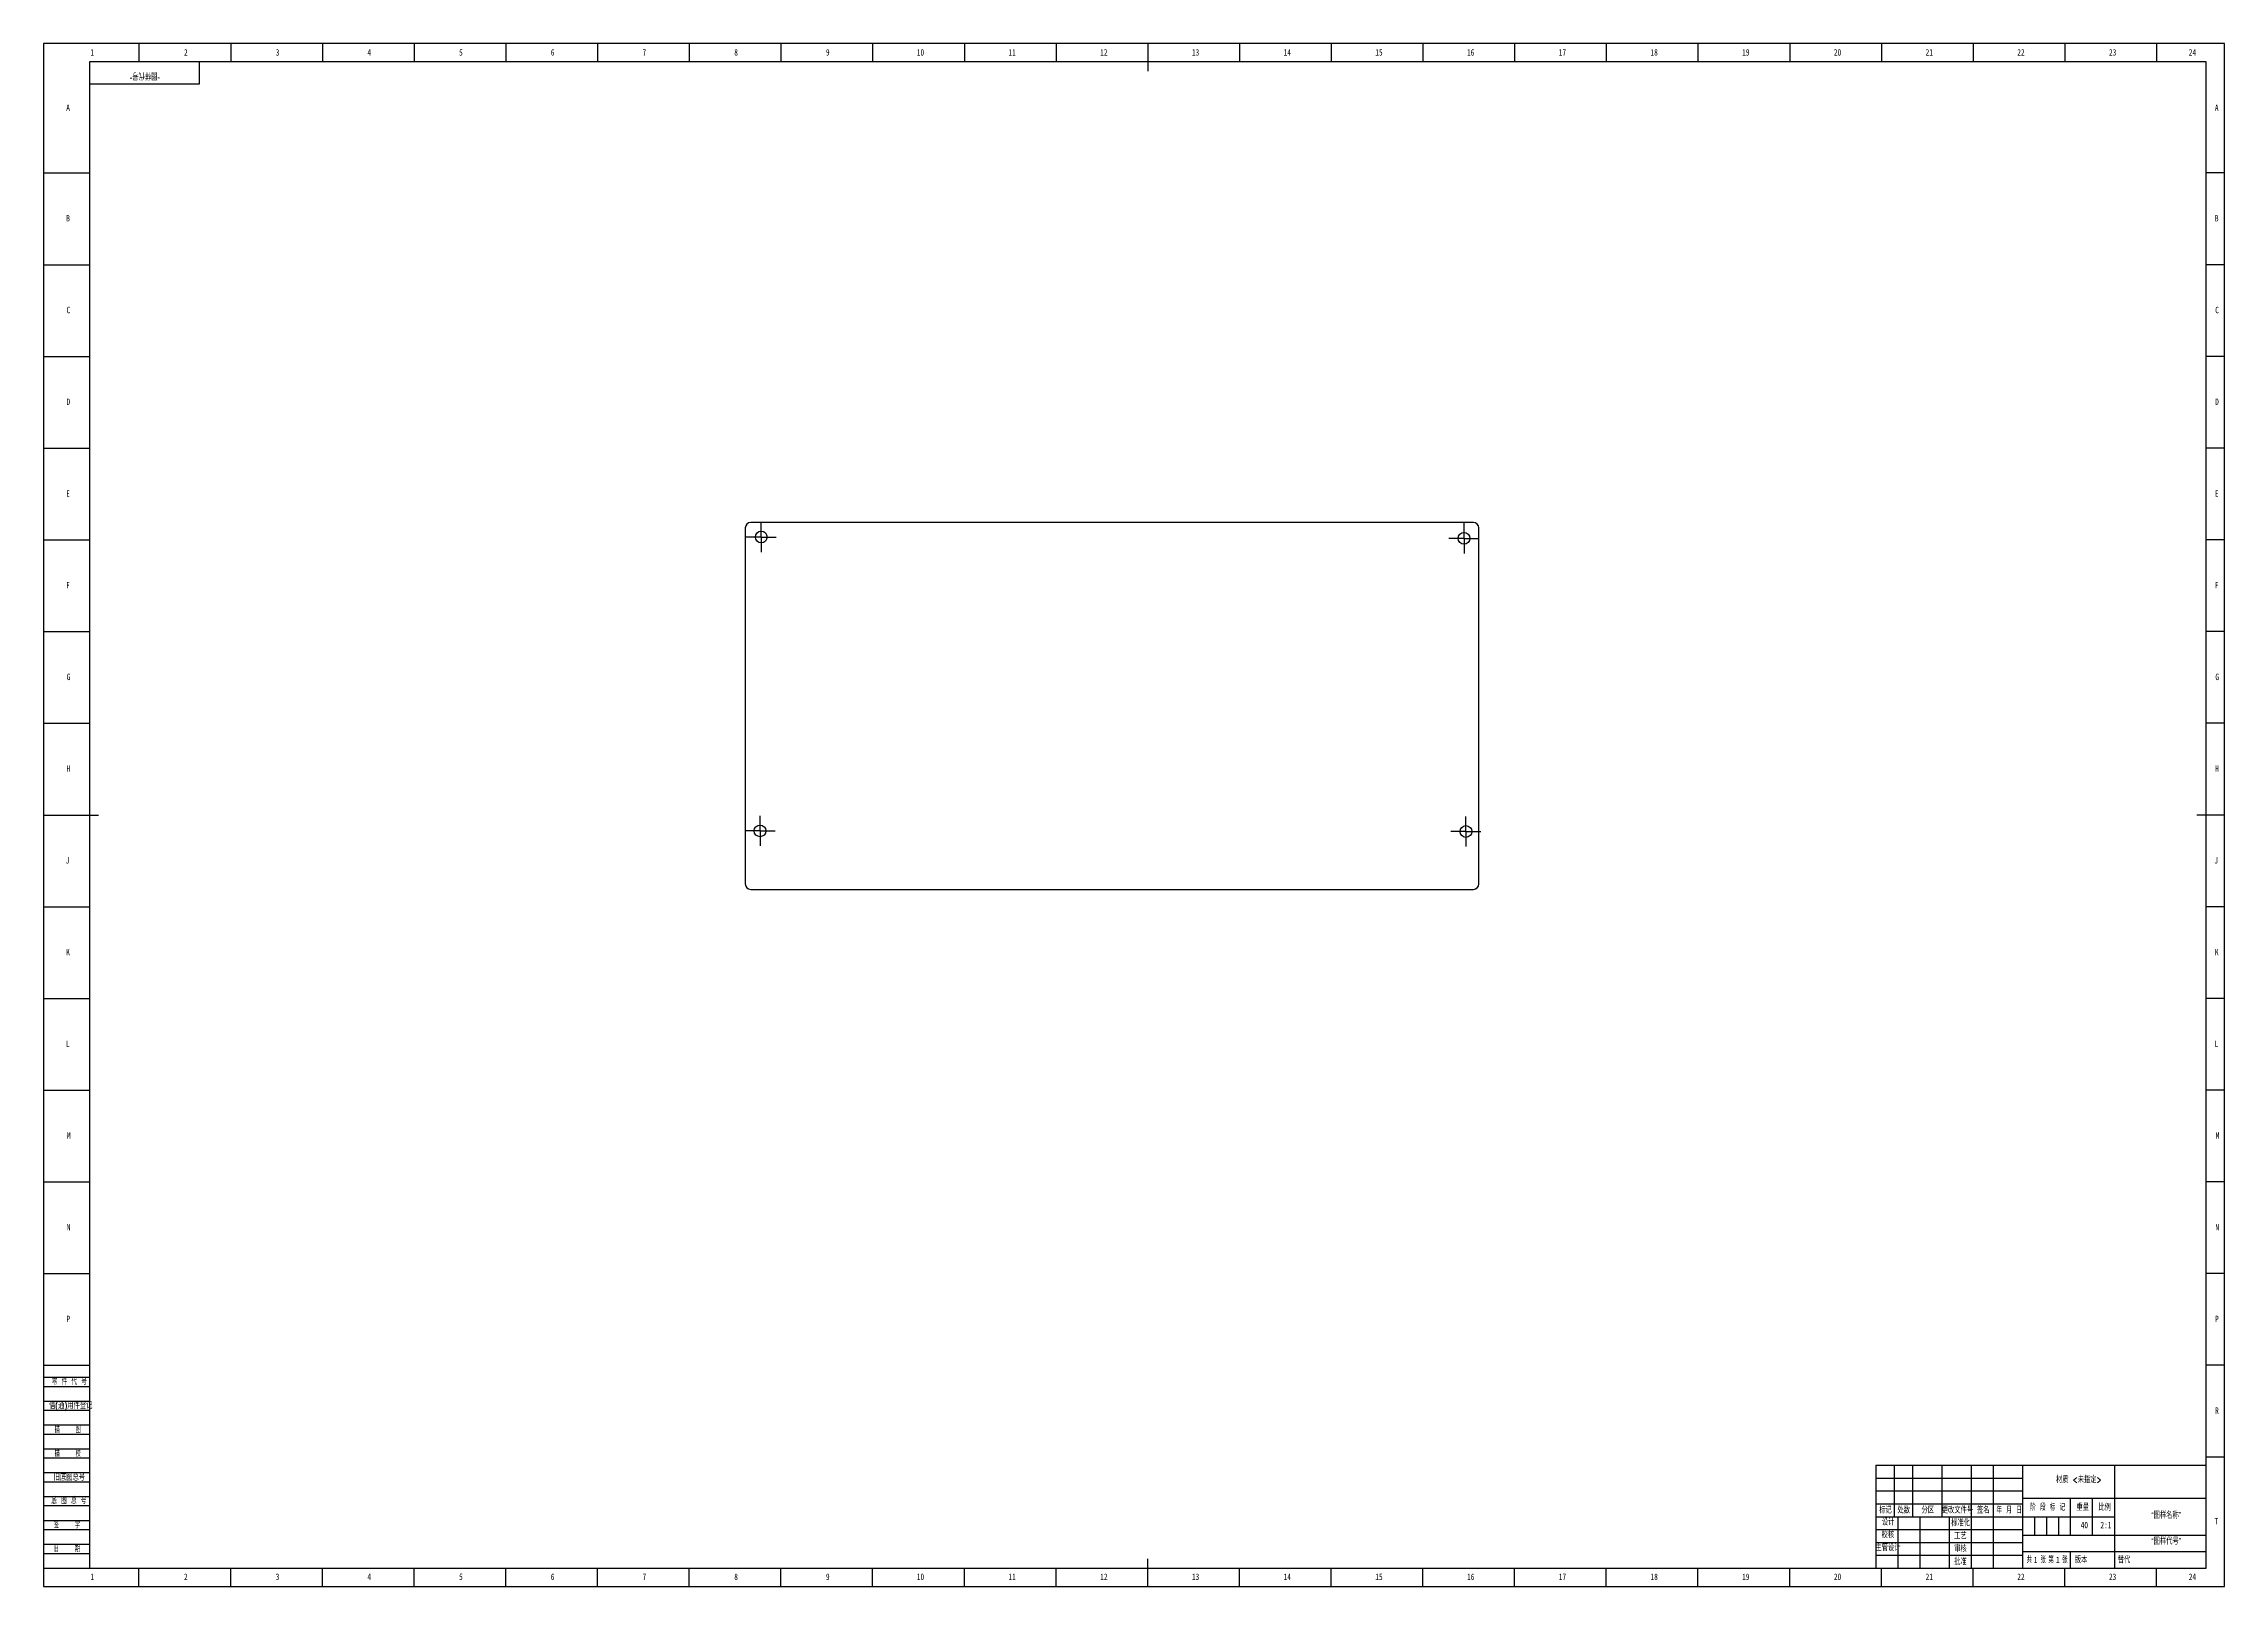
# Model space of a CAD drawing. Header units: millimetres. Extents: x 0 to 594, y 0 to 420.
import ezdxf

# ---------------------------------------------------------------- set-up
doc = ezdxf.new("R2010")
doc.units = ezdxf.units.MM
doc.header["$LTSCALE"] = 0.5
for name, color, linetype in [('10', 7, 'Continuous'), ('5', 7, 'Continuous'), ('9', 7, 'Continuous'), ('SLD-0', 7, 'Continuous')]:
    doc.layers.add(name, color=color, linetype=linetype)
doc.styles.add('SLDTEXTSTYLE0', font='TXT', dxfattribs={"width": 0.7, "bigfont": 'bigfont'})
doc.styles.add('SLDTEXTSTYLE1', font='TXT', dxfattribs={"width": 0.6, "bigfont": 'bigfont'})
doc.styles.add('SLDTEXTSTYLE2', font='TXT', dxfattribs={"width": 0.614286, "bigfont": 'bigfont'})
doc.styles.add('SLDTEXTSTYLE3', font='TXT', dxfattribs={"width": 0.62, "bigfont": 'bigfont'})
doc.styles.add('SLDTEXTSTYLE4', font='TXT', dxfattribs={"width": 0.566667, "bigfont": 'bigfont'})
doc.styles.add('SLDTEXTSTYLE5', font='TXT', dxfattribs={"width": 0.7})

# ---------------------------------------------------------------- blocks, each defined once
blk = doc.blocks.new('SW_CENTERMARKSYMBOL_0')
at = {"layer": '10', "color": 0}
for p, q in [((-2.5, 0), (-4.1, 0)), ((0, 0), (-2.5, 0)), ((0, 2.5), (0, 4.1)), ((0, 0), (0, 2.5)), ((0, 0), (0, -2.5)), ((0, 0), (2.5, 0)), ((2.5, 0), (4.1, 0)), ((0, -2.5), (0, -4.1))]:
    blk.add_line(p, q, dxfattribs=at)
blk = doc.blocks.new('SW_CENTERMARKSYMBOL_1')
at = {"layer": '10', "color": 0}
for p, q in [((-2.5, 0), (-4.1, 0)), ((0, 0), (-2.5, 0)), ((0, 2.5), (0, 4.1)), ((0, 0), (0, 2.5)), ((0, 0), (0, -2.5)), ((0, 0), (2.5, 0)), ((2.5, 0), (4.1, 0)), ((0, -2.5), (0, -4.1))]:
    blk.add_line(p, q, dxfattribs=at)
blk = doc.blocks.new('SW_CENTERMARKSYMBOL_2')
at = {"layer": '10', "color": 0}
for p, q in [((-2.5, 0), (-4.1, 0)), ((0, 0), (-2.5, 0)), ((0, 2.5), (0, 4.1)), ((0, 0), (0, 2.5)), ((0, 0), (0, -2.5)), ((0, 0), (2.5, 0)), ((2.5, 0), (4.1, 0)), ((0, -2.5), (0, -4.1))]:
    blk.add_line(p, q, dxfattribs=at)
blk = doc.blocks.new('SW_CENTERMARKSYMBOL_3')
at = {"layer": '10', "color": 0}
for p, q in [((-2.5, 0), (-4.1, 0)), ((0, 0), (-2.5, 0)), ((0, 2.5), (0, 4.1)), ((0, 0), (0, 2.5)), ((0, 0), (0, -2.5)), ((0, 0), (2.5, 0)), ((2.5, 0), (4.1, 0)), ((0, -2.5), (0, -4.1))]:
    blk.add_line(p, q, dxfattribs=at)

msp = doc.modelspace()

# ---------------------------------------------------------------- linework, layer by layer
at = {"color": 7, "linetype": 'Continuous', "lineweight": 25}
for p, q in [((191.28, 288.48), (191.28, 191.48)), ((389.78, 289.98), (192.78, 289.98)), ((391.28, 191.48), (391.28, 288.48)), ((192.78, 189.98), (389.78, 189.98))]:
    msp.add_line(p, q, dxfattribs=at)
for centre in [(195.63, 286.02), (387.22, 285.65), (195.3, 205.91), (387.74, 205.75)]:
    msp.add_circle(centre, 1.6, dxfattribs=at)
for centre, start, end in [((192.78, 288.48), 90, 180), ((389.78, 288.48), 0, 90), ((192.78, 191.48), 180, 270), ((389.78, 191.48), 270, 0)]:
    msp.add_arc(centre, 1.5, start, end, dxfattribs=at)
at = {"layer": '5', "color": 7}
for p, q in [((594.5, 420.5), (0, 420.5)), ((0, 420.5), (0, 0)), ((594.5, 0), (594.5, 420.5)), ((0, 57), (12.5, 57)), ((0, 54.5), (12.5, 54.5)), ((0, 50.5), (12.5, 50.5)), ((0, 48), (12.5, 48)), ((0, 44), (12.5, 44)), ((0, 41.5), (12.5, 41.5)), ((0, 37.5), (12.5, 37.5)), ((0, 35), (12.5, 35)), ((0, 31), (12.5, 31)), ((0, 28.5), (12.5, 28.5)), ((0, 24.5), (12.5, 24.5)), ((499.5, 29.5), (539.5, 29.5)), ((499.5, 26), (539.5, 26)), ((0, 22), (12.5, 22)), ((0, 18), (12.5, 18)), ((542.75, 19), (542.75, 14)), ((546, 19), (546, 14)), ((549.25, 19), (549.25, 14)), ((0, 15.5), (12.5, 15.5)), ((0, 11.5), (12.5, 11.5)), ((0, 9), (12.5, 9)), ((0, 0), (594.5, 0))]:
    msp.add_line(p, q, dxfattribs=at)
at = {"layer": '5'}
for p, q in [((26, 420.5), (26, 415.53)), ((51, 420.5), (51, 415.53)), ((76, 420.5), (76, 415.53)), ((101, 420.5), (101, 415.53)), ((126, 420.5), (126, 415.53)), ((151, 420.5), (151, 415.53)), ((176, 420.5), (176, 415.53)), ((201, 420.5), (201, 415.53)), ((226, 420.5), (226, 415.53)), ((251, 420.5), (251, 415.53)), ((276, 420.5), (276, 415.53)), ((326, 420.5), (326, 415.53)), ((351, 420.5), (351, 415.53)), ((376, 420.5), (376, 415.53)), ((401, 420.5), (401, 415.53)), ((426, 420.5), (426, 415.53)), ((451, 420.5), (451, 415.53)), ((476, 420.5), (476, 415.53)), ((501, 420.5), (501, 415.53)), ((526, 420.5), (526, 415.53)), ((551, 420.5), (551, 415.53)), ((576, 420.5), (576, 415.53)), ((0, 385.25), (12.5, 385.25)), ((594.5, 385.25), (589.5, 385.25)), ((0, 360.25), (12.5, 360.25)), ((594.5, 360.25), (589.5, 360.25)), ((0, 335.25), (12.5, 335.25)), ((594.5, 335.25), (589.5, 335.25)), ((0, 310.25), (12.5, 310.25)), ((594.5, 310.25), (589.5, 310.25)), ((0, 285.25), (12.5, 285.25)), ((594.5, 285.25), (589.5, 285.25)), ((0, 260.25), (12.5, 260.25)), ((594.5, 260.25), (589.5, 260.25)), ((0, 235.25), (12.5, 235.25)), ((594.5, 235.25), (589.5, 235.25)), ((0, 185.25), (12.5, 185.25)), ((594.5, 185.25), (589.5, 185.25)), ((0, 160.25), (12.5, 160.25)), ((594.5, 160.25), (589.5, 160.25)), ((0, 135.25), (12.5, 135.25)), ((594.5, 135.25), (589.5, 135.25)), ((0, 110.25), (12.5, 110.25)), ((594.5, 110.25), (589.5, 110.25)), ((0, 85.25), (12.5, 85.25)), ((594.5, 85.25), (589.5, 85.25)), ((0, 60.25), (12.5, 60.25)), ((594.5, 60.25), (589.5, 60.25)), ((594.5, 35.25), (589.5, 35.25)), ((26, 0), (26, 5)), ((51, 0), (51, 5)), ((76, 0), (76, 5)), ((101, 0), (101, 5)), ((126, 0), (126, 5)), ((151, 0), (151, 5)), ((176, 0), (176, 5)), ((201, 0), (201, 5)), ((226, 0), (226, 5)), ((251, 0), (251, 5)), ((276, 0), (276, 5)), ((326, 0), (326, 5)), ((351, 0), (351, 5)), ((376, 0), (376, 5)), ((401, 0), (401, 5)), ((426, 0), (426, 5)), ((451, 0), (451, 5)), ((476, 0), (476, 5)), ((501, 0), (501, 5)), ((526, 0), (526, 5)), ((551, 0), (551, 5)), ((576, 0), (576, 5))]:
    msp.add_line(p, q, dxfattribs=at)
at = {"layer": '5', "lineweight": 25}
for p, q in [((301, 420.5), (301, 413)), ((0, 210.25), (15, 210.25)), ((594.5, 210.25), (587, 210.25)), ((301, 0), (301, 7.5)), ((552.5, 9.49), (552.5, 5))]:
    msp.add_line(p, q, dxfattribs=at)
at = {"layer": '5', "color": 7, "lineweight": 25}
for p, q in [((589.5, 415.53), (12.5, 415.53)), ((12.5, 415.53), (12.5, 5)), ((42.5, 409.5), (42.5, 415.5)), ((589.5, 5), (589.5, 415.53)), ((12.5, 409.5), (42.5, 409.5)), ((499.5, 33), (589.5, 33)), ((499.5, 33), (499.5, 5)), ((504.5, 33), (504.5, 19)), ((509.5, 33), (509.5, 19)), ((517.5, 33), (517.5, 19)), ((525.5, 33), (525.5, 5)), ((531.5, 33), (531.5, 5)), ((539.5, 33), (539.5, 5)), ((564.5, 33), (564.5, 19)), ((539.5, 24), (589.5, 24)), ((552.5, 24), (552.5, 14)), ((558.5, 24), (558.5, 14)), ((499.5, 22.5), (539.5, 22.5)), ((499.5, 19), (564.5, 19)), ((505.5, 19), (505.5, 5)), ((511.5, 19), (511.5, 5)), ((519.5, 19), (519.5, 5)), ((564.5, 19), (564.5, 5)), ((499.5, 15.5), (539.5, 15.5)), ((499.5, 12), (539.5, 12)), ((539.5, 14), (589.5, 14)), ((499.5, 8.5), (539.5, 8.5)), ((539.5, 9.49), (589.5, 9.49)), ((0, 5), (589.5, 5))]:
    msp.add_line(p, q, dxfattribs=at)

# ---------------------------------------------------------------- block references
at = {"layer": '10'}
for name, p in [('SW_CENTERMARKSYMBOL_0', (195.63, 286.02)), ('SW_CENTERMARKSYMBOL_3', (387.22, 285.65)), ('SW_CENTERMARKSYMBOL_2', (195.3, 205.91)), ('SW_CENTERMARKSYMBOL_1', (387.74, 205.75))]:
    msp.add_blockref(name, p, dxfattribs=at)

# ---------------------------------------------------------------- texts
at = {"layer": '10', "char_height": 1.75}
for s, insert, attachment_point, style in [('1', (13.27, 418.99), 2, 'SLDTEXTSTYLE5'), ('2', (38.77, 418.99), 2, 'SLDTEXTSTYLE5'), ('3', (63.77, 418.99), 2, 'SLDTEXTSTYLE5'), ('4', (88.77, 418.99), 2, 'SLDTEXTSTYLE5'), ('5', (113.77, 418.99), 2, 'SLDTEXTSTYLE5'), ('6', (138.77, 418.99), 2, 'SLDTEXTSTYLE5'), ('7', (163.77, 418.99), 2, 'SLDTEXTSTYLE5'), ('8', (188.77, 418.99), 2, 'SLDTEXTSTYLE5'), ('9', (213.77, 418.99), 2, 'SLDTEXTSTYLE5'), ('10', (239.04, 418.99), 2, 'SLDTEXTSTYLE5'), ('11', (264.04, 418.99), 2, 'SLDTEXTSTYLE5'), ('12', (289.04, 418.99), 2, 'SLDTEXTSTYLE5'), ('13', (314.04, 418.99), 2, 'SLDTEXTSTYLE5'), ('14', (339.04, 418.99), 2, 'SLDTEXTSTYLE5'), ('15', (364.04, 418.99), 2, 'SLDTEXTSTYLE5'), ('16', (389.05, 418.99), 2, 'SLDTEXTSTYLE5'), ('17', (414.05, 418.99), 2, 'SLDTEXTSTYLE5'), ('18', (439.05, 418.99), 2, 'SLDTEXTSTYLE5'), ('19', (464.05, 418.99), 2, 'SLDTEXTSTYLE5'), ('20', (489.04, 418.99), 2, 'SLDTEXTSTYLE5'), ('21', (514.04, 418.99), 2, 'SLDTEXTSTYLE5'), ('22', (539.04, 418.99), 2, 'SLDTEXTSTYLE5'), ('23', (564.04, 418.99), 2, 'SLDTEXTSTYLE5'), ('24', (585.79, 418.99), 2, 'SLDTEXTSTYLE5'), ('A', (6.66, 403.89), 2, 'SLDTEXTSTYLE5'), ('A', (592.41, 403.89), 2, 'SLDTEXTSTYLE5'), ('B', (6.66, 373.77), 2, 'SLDTEXTSTYLE5'), ('B', (592.41, 373.77), 2, 'SLDTEXTSTYLE5'), ('C', (6.74, 348.77), 2, 'SLDTEXTSTYLE5'), ('C', (592.49, 348.77), 2, 'SLDTEXTSTYLE5'), ('D', (6.74, 323.77), 2, 'SLDTEXTSTYLE5'), ('D', (592.49, 323.77), 2, 'SLDTEXTSTYLE5'), ('E', (6.66, 298.77), 2, 'SLDTEXTSTYLE5'), ('E', (592.41, 298.77), 2, 'SLDTEXTSTYLE5'), ('F', (6.64, 273.77), 2, 'SLDTEXTSTYLE5'), ('F', (592.39, 273.77), 2, 'SLDTEXTSTYLE5'), ('G', (6.8, 248.77), 2, 'SLDTEXTSTYLE5'), ('G', (592.55, 248.77), 2, 'SLDTEXTSTYLE5'), ('H', (6.74, 223.77), 2, 'SLDTEXTSTYLE5'), ('H', (592.49, 223.77), 2, 'SLDTEXTSTYLE5'), ('J', (6.51, 198.77), 2, 'SLDTEXTSTYLE5'), ('J', (592.26, 198.77), 2, 'SLDTEXTSTYLE5'), ('K', (6.66, 173.77), 2, 'SLDTEXTSTYLE5'), ('K', (592.41, 173.77), 2, 'SLDTEXTSTYLE5'), ('L', (6.59, 148.77), 2, 'SLDTEXTSTYLE5'), ('L', (592.34, 148.77), 2, 'SLDTEXTSTYLE5'), ('M', (6.85, 123.77), 2, 'SLDTEXTSTYLE5'), ('M', (592.6, 123.77), 2, 'SLDTEXTSTYLE5'), ('N', (6.8, 98.77), 2, 'SLDTEXTSTYLE5'), ('N', (592.55, 98.77), 2, 'SLDTEXTSTYLE5'), ('P', (6.72, 73.77), 2, 'SLDTEXTSTYLE5'), ('P', (592.47, 73.77), 2, 'SLDTEXTSTYLE5'), ('R', (592.49, 48.77), 2, 'SLDTEXTSTYLE5'), ('材质 <未指定>', (554.79, 29.93), 2, 'SLDTEXTSTYLE0'), ('“图样名称”', (578.64, 20.26), 2, 'SLDTEXTSTYLE0'), ('T', (592.33, 18.62), 2, 'SLDTEXTSTYLE5'), ('校核', (502.75, 14.93), 2, 'SLDTEXTSTYLE0'), ('40', (556.33, 17.58), 2, 'SLDTEXTSTYLE5'), ('“图样代号”', (578.64, 13.18), 2, 'SLDTEXTSTYLE0'), ('主管设计', (502.78, 11.41), 2, 'SLDTEXTSTYLE0'), ('1', (542.55, 8.09), 1, 'SLDTEXTSTYLE5'), ('1', (548.57, 8.09), 1, 'SLDTEXTSTYLE5'), ('1', (13.27, 3.49), 2, 'SLDTEXTSTYLE5'), ('2', (38.77, 3.49), 2, 'SLDTEXTSTYLE5'), ('3', (63.77, 3.49), 2, 'SLDTEXTSTYLE5'), ('4', (88.77, 3.49), 2, 'SLDTEXTSTYLE5'), ('5', (113.77, 3.49), 2, 'SLDTEXTSTYLE5'), ('6', (138.77, 3.49), 2, 'SLDTEXTSTYLE5'), ('7', (163.77, 3.49), 2, 'SLDTEXTSTYLE5'), ('8', (188.77, 3.49), 2, 'SLDTEXTSTYLE5'), ('9', (213.77, 3.49), 2, 'SLDTEXTSTYLE5'), ('10', (239.04, 3.49), 2, 'SLDTEXTSTYLE5'), ('11', (264.04, 3.49), 2, 'SLDTEXTSTYLE5'), ('12', (289.04, 3.49), 2, 'SLDTEXTSTYLE5'), ('13', (314.04, 3.49), 2, 'SLDTEXTSTYLE5'), ('14', (339.04, 3.49), 2, 'SLDTEXTSTYLE5'), ('15', (364.04, 3.49), 2, 'SLDTEXTSTYLE5'), ('16', (389.05, 3.49), 2, 'SLDTEXTSTYLE5'), ('17', (414.05, 3.49), 2, 'SLDTEXTSTYLE5'), ('18', (439.05, 3.49), 2, 'SLDTEXTSTYLE5'), ('19', (464.05, 3.49), 2, 'SLDTEXTSTYLE5'), ('20', (489.04, 3.49), 2, 'SLDTEXTSTYLE5'), ('21', (514.04, 3.49), 2, 'SLDTEXTSTYLE5'), ('22', (539.04, 3.49), 2, 'SLDTEXTSTYLE5'), ('23', (564.04, 3.49), 2, 'SLDTEXTSTYLE5'), ('24', (585.79, 3.49), 2, 'SLDTEXTSTYLE5')]:
    msp.add_mtext(s, dxfattribs=dict(at, insert=insert, attachment_point=attachment_point, style=style))
at = {"layer": '10', "color": 7, "insert": (555.42, 8.09), "char_height": 1.75, "attachment_point": 2, "style": 'SLDTEXTSTYLE0'}
msp.add_mtext('版本', dxfattribs=at)
at = {"layer": '9', "color": 7, "char_height": 1.75}
for s, insert, attachment_point, style in [('零 件 代 号', (2.24, 56.68), 1, 'SLDTEXTSTYLE2'), ('借(通)用件登记', (1.47, 50.14), 1, 'SLDTEXTSTYLE0'), ('描    图', (6.56, 43.59), 2, 'SLDTEXTSTYLE4'), ('描    校', (6.56, 37.07), 2, 'SLDTEXTSTYLE4'), ('旧底图总号', (2.73, 30.6), 1, 'SLDTEXTSTYLE0'), ('底 图 总 号', (2.11, 24.22), 1, 'SLDTEXTSTYLE2'), ('标记', (502.12, 21.65), 2, 'SLDTEXTSTYLE0'), ('设计', (502.82, 18.38), 2, 'SLDTEXTSTYLE0'), ('处数', (507.09, 21.65), 2, 'SLDTEXTSTYLE0'), ('分区', (513.65, 21.65), 2, 'SLDTEXTSTYLE0'), ('更改文件号', (521.74, 21.65), 2, 'SLDTEXTSTYLE0'), ('标准化', (522.59, 18.18), 2, 'SLDTEXTSTYLE0'), ('签名', (528.77, 21.65), 2, 'SLDTEXTSTYLE0'), ('年 月 日', (535.81, 21.65), 2, 'SLDTEXTSTYLE3'), ('阶 段 标 记', (546.33, 22.41), 2, 'SLDTEXTSTYLE2'), ('重量', (555.9, 22.41), 2, 'SLDTEXTSTYLE0'), ('比例', (561.84, 22.41), 2, 'SLDTEXTSTYLE0'), ('签    字', (6.35, 17.6), 2, 'SLDTEXTSTYLE4'), ('工艺', (522.54, 14.62), 2, 'SLDTEXTSTYLE0'), ('日    期', (6.35, 11.12), 2, 'SLDTEXTSTYLE4'), ('批准', (522.54, 7.61), 2, 'SLDTEXTSTYLE0'), ('审核', (522.54, 11.12), 2, 'SLDTEXTSTYLE0'), ('共  张', (543.19, 8.09), 2, 'SLDTEXTSTYLE1'), ('第  张', (549.14, 8.09), 2, 'SLDTEXTSTYLE1')]:
    msp.add_mtext(s, dxfattribs=dict(at, insert=insert, attachment_point=attachment_point, style=style))
at = {"layer": 'SLD-0', "insert": (27.61, 410.87), "char_height": 1.75, "attachment_point": 2, "rotation": 180, "style": 'SLDTEXTSTYLE0'}
msp.add_mtext('“图样代号”', dxfattribs=at)
at = {"layer": 'SLD-0', "char_height": 1.75}
for s, insert, attachment_point, style in [('2:1', (562.22, 17.58), 2, 'SLDTEXTSTYLE5'), ('替代', (565.43, 8.09), 1, 'SLDTEXTSTYLE0')]:
    msp.add_mtext(s, dxfattribs=dict(at, insert=insert, attachment_point=attachment_point, style=style))

doc.saveas('drawing.dxf')
